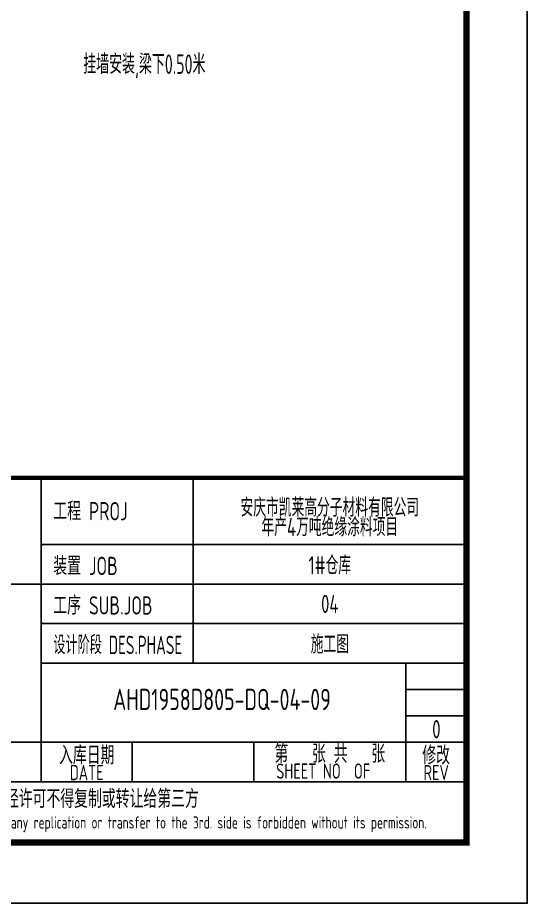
# Model space of a CAD drawing. Extents: x 4532298 to 10139194, y -639876 to -207028.
# Drawn here: x 5110082 to 5118469, y -350159 to -335591 of the extents above; entities that cross this region are included whole.
import ezdxf
from ezdxf.enums import TextEntityAlignment as Align

# ---------------------------------------------------------------- set-up
doc = ezdxf.new("R2010")
doc.units = 0
doc.header["$LTSCALE"] = 1000
doc.header["$MEASUREMENT"] = 0
doc.layers.get('0').update_dxf_attribs({"linetype": 'CONTINUOUS'})
for name, color, linetype in [('AXIS', 3, 'CONTINUOUS'), ('PUB_TITLE', 4, 'CONTINUOUS'), ('SIG_TEXT', 7, 'CONTINUOUS')]:
    doc.layers.add(name, color=color, linetype=linetype)
doc.styles.add('AHD', font='sceie.shx', dxfattribs={"width": 0.7, "bigfont": 'sceic.shx'})
doc.styles.add('sceie', font='sceie.shx', dxfattribs={"width": 0.7, "bigfont": 'sceic.shx'})
doc.styles.add('TSSD_Rein', font='Tssdeng.shx', dxfattribs={"width": 0.7, "bigfont": 'hztxt.shx'})

msp = doc.modelspace()

# ---------------------------------------------------------------- linework, layer by layer
for p, q in [((5110468.6, -348158.8), (5110468.6, -343158.8)), ((5112968.6, -346208.8), (5112968.6, -343158.8)), ((5117468.6, -349158.8), (5117468.6, -343158.8)), ((5110468.6, -344258.8), (5117468.6, -344258.8)), ((5099468.6, -344908.8), (5117468.6, -344908.8)), ((5110468.6, -345558.8), (5117468.6, -345558.8)), ((5110468.6, -346208.8), (5117468.6, -346208.8)), ((5116468.6, -348158.8), (5116468.6, -346208.8)), ((5116468.6, -346642.2), (5117468.6, -346642.2)), ((5116468.6, -347075.5), (5117468.6, -347075.5)), ((5099468.6, -347508.8), (5117468.6, -347508.8)), ((5111968.6, -348158.8), (5111968.6, -347508.8)), ((5113968.6, -348158.8), (5113968.6, -347508.8)), ((5099468.6, -348158.8), (5117468.6, -348158.8)), ((5099468.6, -349158.8), (5117468.6, -349158.8))]:
    msp.add_line(p, q)
msp.add_lwpolyline([(5117468.6, -343158.8, 70, 70, 0), (5099468.6, -343158.8, 70, 70, 0), (5099468.6, -349158.8, 0, 0, 0)], format="xyseb")
at = {"layer": 'PUB_TITLE', "color": 4}
msp.add_lwpolyline([(5034368.6, -350158.8), (5118468.6, -350158.8), (5118468.6, -290758.8), (5034368.6, -290758.8)], close=True, dxfattribs=at)
at = {"layer": 'PUB_TITLE', "color": 4, "const_width": 100}
msp.add_lwpolyline([(5036868.6, -349158.8), (5117468.6, -349158.8), (5117468.6, -291758.8), (5036868.6, -291758.8)], close=True, dxfattribs=at)

# ---------------------------------------------------------------- texts
at = {"style": 'AHD'}
for s, width, p in [('工程 PROJ', 0.8, (5110668.6, -343858.8)), ('工程 PROJ', 0.8, (5110668.6, -343858.8)), ('装置 JOB', 0.8, (5110668.6, -344758.8)), ('装置 JOB', 0.8, (5110668.6, -344758.8)), ('工序 SUB.JOB', 0.8, (5110668.6, -345408.8)), ('工序 SUB.JOB', 0.8, (5110668.6, -345408.8)), ('设计阶段 DES.PHASE', 0.7, (5110668.6, -346058.8)), ('设计阶段 DES.PHASE', 0.7, (5110668.6, -346058.8))]:
    msp.add_text(s, height=300, dxfattribs=dict(at, width=width)).set_placement(p)
at = {"style": 'AHD', "width": 0.8}
for s, height, p in [('入库日期', 300, (5111218.6, -347708.8)), ('入库日期', 300, (5111218.6, -347708.8)), ('第   张 共   张', 300, (5115218.6, -347683.8)), ('修改', 300, (5116968.6, -347708.8)), ('修改', 300, (5116968.6, -347708.8)), ('SHEET NO  OF  ', 250, (5115218.6, -347983.8)), ('SHEET NO  OF  ', 250, (5115218.6, -347983.8)), ('DATE', 250, (5111218.6, -348008.8)), ('DATE', 250, (5111218.6, -348008.8)), ('REV', 250, (5116968.6, -348008.8)), ('REV', 250, (5116968.6, -348008.8)), ('本文件专有权属安徽华东化工医药工程有限责任公司所有,未经许可不得复制或转让给第三方', 300, (5108468.6, -348458.8)), ('本文件专有权属安徽华东化工医药工程有限责任公司所有,未经许可不得复制或转让给第三方', 300, (5108468.6, -348458.8)), ('The proprietary right of this document belongs to Anhui Huadong Chemical And Medical Engineering  Co.,Ltd.  and any replication or transfer to the 3rd. side is forbidden without its permission. ', 200, (5108468.6, -348858.8))]:
    msp.add_text(s, height=height, dxfattribs=at).set_placement(p, align=Align.MIDDLE)
at = {"width": 0.8}
for tag, text, height, style, p in [('AHD1958D805-DQ-04-09', '200320-02-040', 350, 'sceie', (5113445.2, -346805.1)), ('0', '0', 300, 'AHD', (5116972.7, -347295)), ('0', '0', 300, 'AHD', (5116972.7, -347295))]:
    msp.add_attdef(tag, text=text, height=height, dxfattribs=dict(at, style=style)).set_placement(p, align=Align.MIDDLE)
at = {"layer": 'AXIS', "style": 'TSSD_Rein', "width": 0.7}
for s, p in [('安庆市凯莱高分子材料有限公司', (5115218.6, -343631.3)), ('年产4万吨绝缘涂料项目', (5115218.6, -343954.3)), ('1#仓库', (5115218.6, -344583.8)), ('04', (5115218.6, -345233.8)), ('施工图', (5115218.6, -345883.8))]:
    msp.add_text(s, height=300, dxfattribs=at).set_placement(p, align=Align.MIDDLE)
at = {"layer": 'SIG_TEXT', "style": 'sceie', "width": 0.7}
msp.add_text('挂墙安装,梁下0.50米', height=320, dxfattribs=at).set_placement((5111161.5, -336515.1))

doc.saveas('drawing.dxf')
